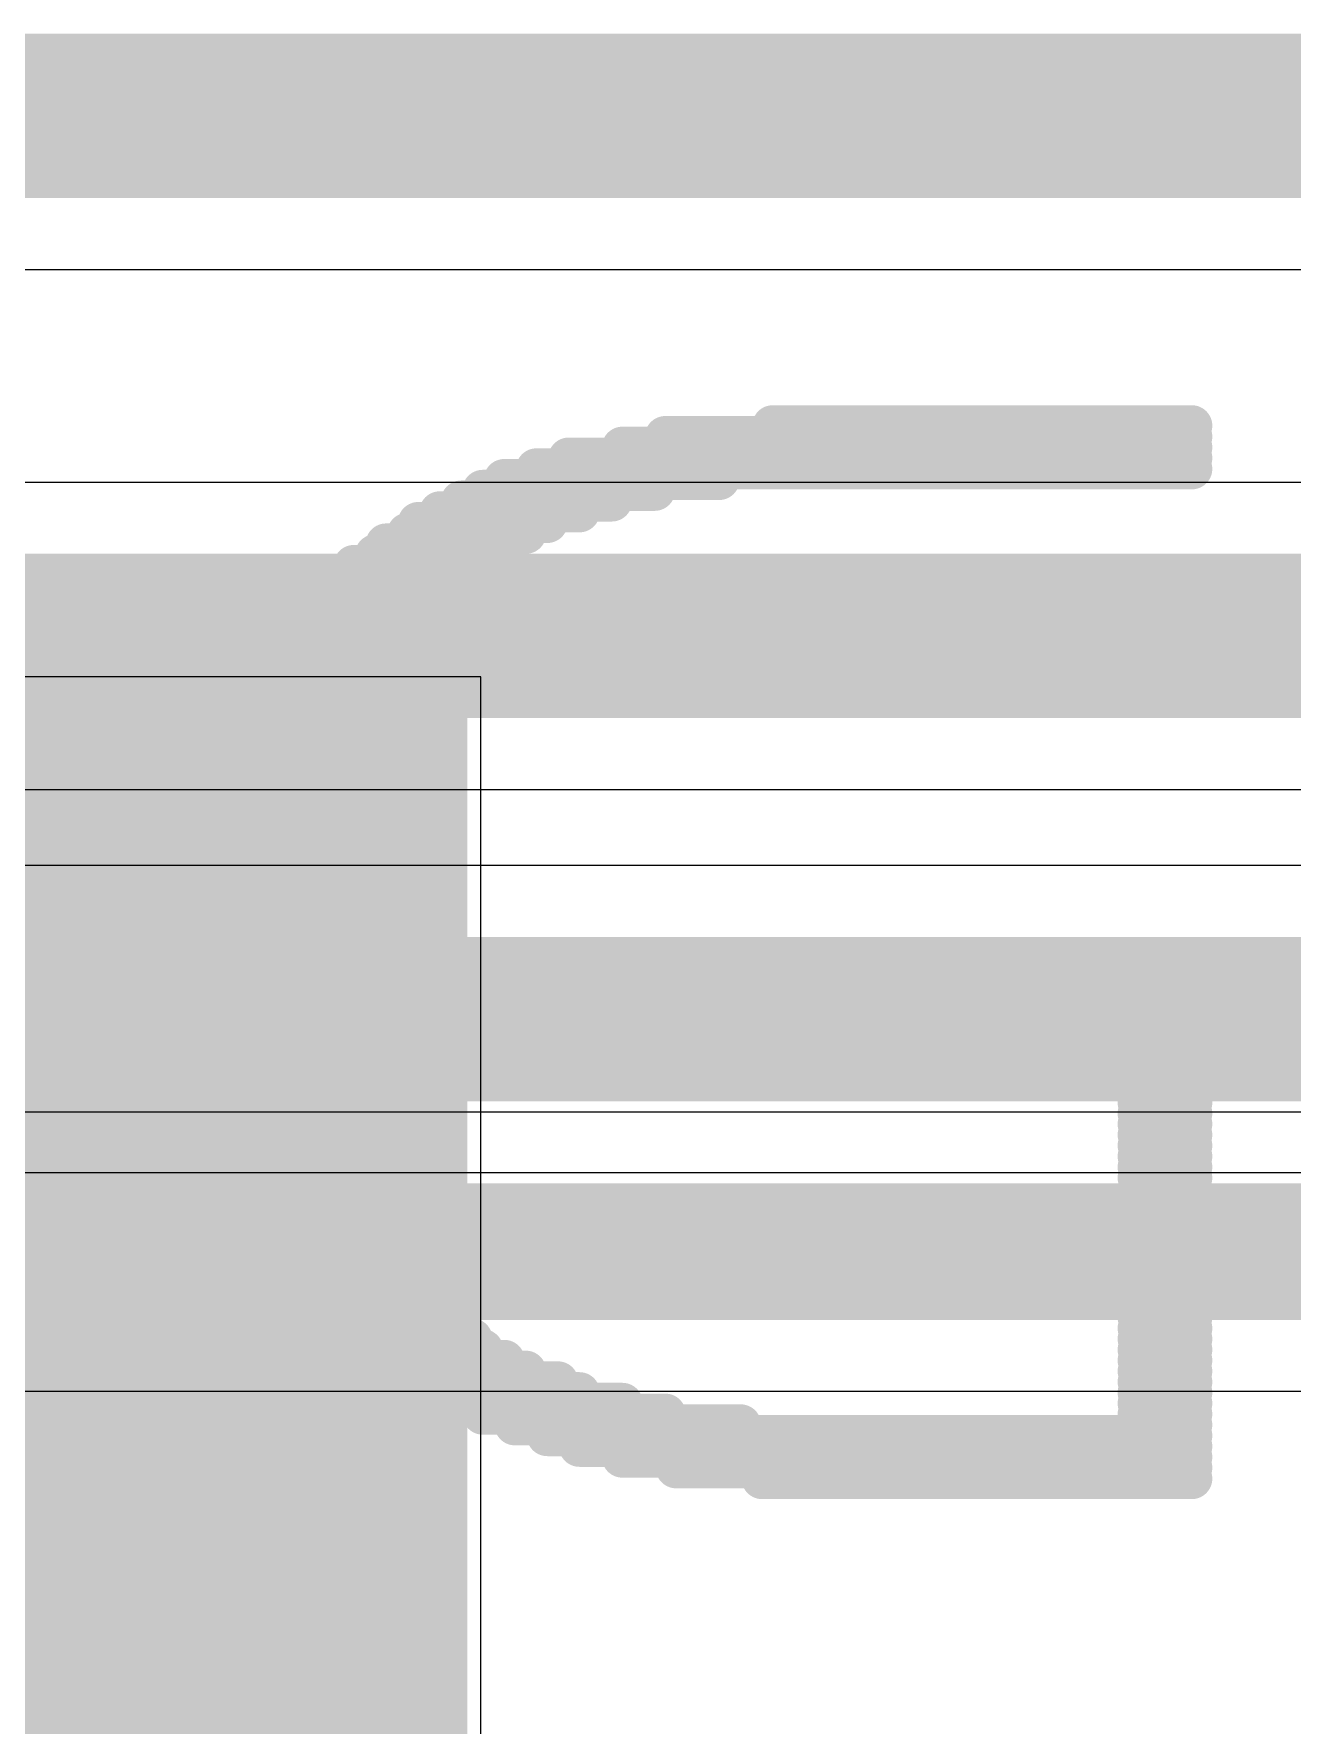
# Model space of a CAD drawing. Header units: inches. Extents: x -0.2 to 15.8, y 0 to 3.5.
# Drawn here: x 0.9695 to 1.0615, y 0.1554 to 0.279 of the extents above; entities that cross this region are included whole.
import ezdxf

# ---------------------------------------------------------------- set-up
doc = ezdxf.new("R2010")
doc.units = ezdxf.units.IN
doc.header["$MEASUREMENT"] = 0
for name, color, linetype in [('Bottom Layer', 5, 'Continuous'), ('Bottom Overlay', 54, 'Continuous'), ('Signal_1', 16, 'Continuous'), ('Top Layer', 1, 'Continuous'), ('Top Paste', 8, 'Continuous'), ('Top Solder', 216, 'Continuous')]:
    doc.layers.add(name, color=color, linetype=linetype)

msp = doc.modelspace()

# ---------------------------------------------------------------- hatches: boundary and pattern name
at = {"layer": 'Top Layer'}
msp.add_hatch(color=1, dxfattribs=at).paths.add_polyline_path([(0.99717, 0.06166), (0.96961, 0.06166), (0.96961, 0.22702), (0.99717, 0.22702)])
at = {"layer": 'Top Paste'}
msp.add_hatch(color=8, dxfattribs=at).paths.add_polyline_path([(0.99717, 0.06166), (0.96961, 0.06166), (0.96961, 0.22702), (0.99717, 0.22702)])
at = {"layer": 'Top Solder'}
msp.add_hatch(color=216, dxfattribs=at).paths.add_polyline_path([(1.00117, 0.05766), (0.96561, 0.05766), (0.96561, 0.23102), (1.00117, 0.23102)])

# ---------------------------------------------------------------- linework, layer by layer
at = {"layer": 'Bottom Layer'}
for p, q in [((1.14835, 0.24622), (0.695, 0.24622)), ((0.69965, 0.22378), (1.153, 0.22378)), ((1.25635, 0.21822), (0.888, 0.21822)), ((0.89265, 0.19578), (1.261, 0.19578))]:
    msp.add_line(p, q, dxfattribs=at)
at = {"layer": 'Bottom Layer', "const_width": 0.012}
for points in [[(0.695, 0.235), (1.153, 0.235)], [(0.888, 0.207), (1.261, 0.207)]]:
    msp.add_lwpolyline(points, dxfattribs=at)
at = {"layer": 'Bottom Overlay', "const_width": 0.003}
for points in [[(1.01565, 0.24957), (1.05412, 0.24957)], [(1.0235, 0.25036), (1.05412, 0.25036)], [(1.01251, 0.24879), (1.05412, 0.24879)], [(1.00623, 0.24721), (1.05412, 0.24721)], [(1.00859, 0.248), (1.05412, 0.248)], [(1.00388, 0.24643), (1.01958, 0.24643)], [(1.00074, 0.24486), (1.01173, 0.24486)], [(1.00231, 0.24564), (1.01487, 0.24564)], [(0.9976, 0.24329), (1.00702, 0.24329)], [(0.99917, 0.24407), (1.00937, 0.24407)], [(0.99681, 0.2425), (1.00545, 0.2425)], [(0.99446, 0.24093), (1.00231, 0.24093)], [(0.99524, 0.24172), (1.00309, 0.24172)], [(0.99289, 0.24015), (1.00074, 0.24015)], [(0.99132, 0.23858), (0.99838, 0.23858)], [(0.9921, 0.23936), (0.99917, 0.23936)], [(0.99053, 0.23779), (0.9976, 0.23779)], [(0.98896, 0.23622), (0.99524, 0.23622)], [(0.98975, 0.23701), (0.99603, 0.23701)], [(0.98739, 0.23465), (0.99367, 0.23465)], [(0.98818, 0.23544), (0.99446, 0.23544)], [(0.98661, 0.23387), (0.99289, 0.23387)], [(0.98582, 0.23308), (0.9921, 0.23308)], [(0.98582, 0.2323), (0.99132, 0.2323)], [(0.98504, 0.23151), (0.99132, 0.23151)], [(0.98425, 0.23073), (0.99053, 0.23073)], [(0.98425, 0.22994), (0.98975, 0.22994)], [(0.98347, 0.22916), (0.98975, 0.22916)], [(0.98268, 0.22759), (0.98818, 0.22759)], [(0.98347, 0.22837), (0.98896, 0.22837)], [(0.98268, 0.2268), (0.98818, 0.2268)], [(0.98268, 0.22602), (0.98818, 0.22602)], [(0.9819, 0.22523), (0.98739, 0.22523)], [(0.98111, 0.22366), (0.98661, 0.22366)], [(0.9819, 0.22445), (0.98739, 0.22445)], [(0.98111, 0.22288), (0.98661, 0.22288)], [(0.98111, 0.22209), (0.98661, 0.22209)], [(0.98111, 0.22131), (0.98582, 0.22131)], [(0.98033, 0.22052), (0.98582, 0.22052)], [(0.98033, 0.21974), (0.98582, 0.21974)], [(0.98033, 0.21895), (0.98582, 0.21895)], [(0.98033, 0.21817), (0.98504, 0.21817)], [(0.98033, 0.21738), (0.98504, 0.21738)], [(0.98033, 0.2166), (0.98504, 0.2166)], [(0.97954, 0.21581), (0.98504, 0.21581)], [(0.97954, 0.21503), (0.98504, 0.21503)], [(0.97954, 0.21424), (0.98504, 0.21424)], [(0.97954, 0.21346), (0.98504, 0.21346)], [(0.97954, 0.21267), (0.98504, 0.21267)], [(0.97954, 0.21189), (0.98504, 0.21189)], [(0.97954, 0.2111), (0.98504, 0.2111)], [(0.97954, 0.21032), (0.98504, 0.21032)], [(0.97954, 0.20953), (0.98504, 0.20953)], [(0.97954, 0.20875), (0.98504, 0.20875)], [(0.97954, 0.20796), (0.98504, 0.20796)], [(0.98033, 0.20718), (0.98504, 0.20718)], [(0.98033, 0.20639), (0.98504, 0.20639)], [(1.0502, 0.20718), (1.05412, 0.20718)], [(1.0502, 0.20639), (1.05412, 0.20639)], [(0.98033, 0.20561), (0.98504, 0.20561)], [(1.0502, 0.20561), (1.05412, 0.20561)], [(0.98033, 0.20482), (0.98582, 0.20482)], [(0.98033, 0.20404), (0.98582, 0.20404)], [(1.0502, 0.20482), (1.05412, 0.20482)], [(1.0502, 0.20404), (1.05412, 0.20404)], [(0.98033, 0.20325), (0.98582, 0.20325)], [(0.98111, 0.20247), (0.98661, 0.20247)], [(1.0502, 0.20325), (1.05412, 0.20325)], [(1.0502, 0.20247), (1.05412, 0.20247)], [(0.98111, 0.20168), (0.98661, 0.20168)], [(1.0502, 0.20168), (1.05412, 0.20168)], [(0.98111, 0.2009), (0.98661, 0.2009)], [(0.98111, 0.20011), (0.98661, 0.20011)], [(1.0502, 0.2009), (1.05412, 0.2009)], [(1.0502, 0.20011), (1.05412, 0.20011)], [(0.9819, 0.19933), (0.98739, 0.19933)], [(1.0502, 0.19933), (1.05412, 0.19933)], [(0.9819, 0.19854), (0.98739, 0.19854)], [(0.98268, 0.19776), (0.98818, 0.19776)], [(1.0502, 0.19854), (1.05412, 0.19854)], [(1.0502, 0.19776), (1.05412, 0.19776)], [(0.98268, 0.19697), (0.98818, 0.19697)], [(1.0502, 0.19697), (1.05412, 0.19697)], [(0.98268, 0.19619), (0.98896, 0.19619)], [(0.98347, 0.1954), (0.98896, 0.1954)], [(1.0502, 0.19619), (1.05412, 0.19619)], [(1.0502, 0.1954), (1.05412, 0.1954)], [(0.98347, 0.19462), (0.98975, 0.19462)], [(0.98425, 0.19383), (0.98975, 0.19383)], [(1.0502, 0.19462), (1.05412, 0.19462)], [(1.0502, 0.19383), (1.05412, 0.19383)], [(0.98504, 0.19305), (0.99053, 0.19305)], [(1.0502, 0.19305), (1.05412, 0.19305)], [(0.98504, 0.19226), (0.99132, 0.19226)], [(0.98582, 0.19148), (0.9921, 0.19148)], [(1.0502, 0.19226), (1.05412, 0.19226)], [(1.0502, 0.19148), (1.05412, 0.19148)], [(0.98661, 0.19069), (0.99289, 0.19069)], [(1.0502, 0.19069), (1.05412, 0.19069)], [(0.98661, 0.18991), (0.99289, 0.18991)], [(0.98739, 0.18912), (0.99367, 0.18912)], [(1.0502, 0.18991), (1.05412, 0.18991)], [(1.0502, 0.18912), (1.05412, 0.18912)], [(0.98818, 0.18834), (0.99446, 0.18834)], [(1.0502, 0.18834), (1.05412, 0.18834)], [(0.98896, 0.18755), (0.99603, 0.18755)], [(0.98975, 0.18677), (0.99681, 0.18677)], [(1.0502, 0.18755), (1.05412, 0.18755)], [(1.0502, 0.18677), (1.05412, 0.18677)], [(0.99053, 0.18598), (0.9976, 0.18598)], [(0.99132, 0.1852), (0.99838, 0.1852)], [(1.0502, 0.18598), (1.05412, 0.18598)], [(1.0502, 0.1852), (1.05412, 0.1852)], [(0.9921, 0.18441), (0.99995, 0.18441)], [(1.0502, 0.18441), (1.05412, 0.18441)], [(0.99289, 0.18363), (1.00152, 0.18363)], [(0.99446, 0.18284), (1.00231, 0.18284)], [(1.0502, 0.18363), (1.05412, 0.18363)], [(1.0502, 0.18284), (1.05412, 0.18284)], [(0.99524, 0.18206), (1.00388, 0.18206)], [(1.0502, 0.18206), (1.05412, 0.18206)], [(0.99681, 0.18127), (1.00545, 0.18127)], [(0.9976, 0.18049), (1.0078, 0.18049)], [(1.0502, 0.18127), (1.05412, 0.18127)], [(1.0502, 0.18049), (1.05412, 0.18049)], [(0.99917, 0.1797), (1.00937, 0.1797)], [(1.0502, 0.1797), (1.05412, 0.1797)], [(1.00074, 0.17892), (1.01251, 0.17892)], [(1.00231, 0.17813), (1.01565, 0.17813)], [(1.0502, 0.17892), (1.05412, 0.17892)], [(1.0502, 0.17813), (1.05412, 0.17813)], [(1.00466, 0.17735), (1.02115, 0.17735)], [(1.00702, 0.17656), (1.05412, 0.17656)], [(1.0502, 0.17735), (1.05412, 0.17735)], [(1.00937, 0.17578), (1.05412, 0.17578)], [(1.01251, 0.17499), (1.05412, 0.17499)], [(1.01644, 0.17421), (1.05412, 0.17421)], [(1.02272, 0.17342), (1.05412, 0.17342)]]:
    msp.add_lwpolyline(points, dxfattribs=at)
at = {"layer": 'Bottom Overlay', "const_width": 0.0015}
for points in [[(1.0149, 0.24957, 1), (1.0164, 0.24957, 1)], [(1.02275, 0.25036, 1), (1.02425, 0.25036, 1)], [(1.05337, 0.25036, 1), (1.05487, 0.25036, 1)], [(1.05337, 0.24957, 1), (1.05487, 0.24957, 1)], [(1.01176, 0.24879, 1), (1.01326, 0.24879, 1)], [(1.05337, 0.24879, 1), (1.05487, 0.24879, 1)], [(1.00548, 0.24721, 1), (1.00698, 0.24721, 1)], [(1.00784, 0.248, 1), (1.00934, 0.248, 1)], [(1.05337, 0.248, 1), (1.05487, 0.248, 1)], [(1.05337, 0.24721, 1), (1.05487, 0.24721, 1)], [(1.00313, 0.24643, 1), (1.00463, 0.24643, 1)], [(1.01883, 0.24643, 1), (1.02033, 0.24643, 1)], [(0.99999, 0.24486, 1), (1.00149, 0.24486, 1)], [(1.00156, 0.24564, 1), (1.00306, 0.24564, 1)], [(1.01098, 0.24486, 1), (1.01248, 0.24486, 1)], [(1.01412, 0.24564, 1), (1.01562, 0.24564, 1)], [(0.99685, 0.24329, 1), (0.99835, 0.24329, 1)], [(0.99842, 0.24407, 1), (0.99992, 0.24407, 1)], [(1.00627, 0.24329, 1), (1.00777, 0.24329, 1)], [(1.00862, 0.24407, 1), (1.01012, 0.24407, 1)], [(0.99606, 0.2425, 1), (0.99756, 0.2425, 1)], [(1.0047, 0.2425, 1), (1.0062, 0.2425, 1)], [(0.99371, 0.24093, 1), (0.99521, 0.24093, 1)], [(0.99449, 0.24172, 1), (0.99599, 0.24172, 1)], [(1.00156, 0.24093, 1), (1.00306, 0.24093, 1)], [(1.00234, 0.24172, 1), (1.00384, 0.24172, 1)], [(0.99214, 0.24015, 1), (0.99364, 0.24015, 1)], [(0.99999, 0.24015, 1), (1.00149, 0.24015, 1)], [(0.99057, 0.23858, 1), (0.99207, 0.23858, 1)], [(0.99135, 0.23936, 1), (0.99285, 0.23936, 1)], [(0.99763, 0.23858, 1), (0.99913, 0.23858, 1)], [(0.99842, 0.23936, 1), (0.99992, 0.23936, 1)], [(0.98978, 0.23779, 1), (0.99128, 0.23779, 1)], [(0.99685, 0.23779, 1), (0.99835, 0.23779, 1)], [(0.98821, 0.23622, 1), (0.98971, 0.23622, 1)], [(0.989, 0.23701, 1), (0.9905, 0.23701, 1)], [(0.99449, 0.23622, 1), (0.99599, 0.23622, 1)], [(0.99528, 0.23701, 1), (0.99678, 0.23701, 1)], [(0.98664, 0.23465, 1), (0.98814, 0.23465, 1)], [(0.98743, 0.23544, 1), (0.98893, 0.23544, 1)], [(0.99292, 0.23465, 1), (0.99442, 0.23465, 1)], [(0.99371, 0.23544, 1), (0.99521, 0.23544, 1)], [(0.98586, 0.23387, 1), (0.98736, 0.23387, 1)], [(0.99214, 0.23387, 1), (0.99364, 0.23387, 1)], [(0.98507, 0.23308, 1), (0.98657, 0.23308, 1)], [(0.98507, 0.2323, 1), (0.98657, 0.2323, 1)], [(0.99057, 0.2323, 1), (0.99207, 0.2323, 1)], [(0.99135, 0.23308, 1), (0.99285, 0.23308, 1)], [(0.98429, 0.23151, 1), (0.98579, 0.23151, 1)], [(0.99057, 0.23151, 1), (0.99207, 0.23151, 1)], [(0.9835, 0.23073, 1), (0.985, 0.23073, 1)], [(0.9835, 0.22994, 1), (0.985, 0.22994, 1)], [(0.989, 0.22994, 1), (0.9905, 0.22994, 1)], [(0.98978, 0.23073, 1), (0.99128, 0.23073, 1)], [(0.98272, 0.22916, 1), (0.98422, 0.22916, 1)], [(0.989, 0.22916, 1), (0.9905, 0.22916, 1)], [(0.98193, 0.22759, 1), (0.98343, 0.22759, 1)], [(0.98272, 0.22837, 1), (0.98422, 0.22837, 1)], [(0.98743, 0.22759, 1), (0.98893, 0.22759, 1)], [(0.98821, 0.22837, 1), (0.98971, 0.22837, 1)], [(0.98193, 0.2268, 1), (0.98343, 0.2268, 1)], [(0.98193, 0.22602, 1), (0.98343, 0.22602, 1)], [(0.98743, 0.2268, 1), (0.98893, 0.2268, 1)], [(0.98743, 0.22602, 1), (0.98893, 0.22602, 1)], [(0.98115, 0.22523, 1), (0.98265, 0.22523, 1)], [(0.98664, 0.22523, 1), (0.98814, 0.22523, 1)], [(0.98036, 0.22366, 1), (0.98186, 0.22366, 1)], [(0.98115, 0.22445, 1), (0.98265, 0.22445, 1)], [(0.98586, 0.22366, 1), (0.98736, 0.22366, 1)], [(0.98664, 0.22445, 1), (0.98814, 0.22445, 1)], [(0.98036, 0.22288, 1), (0.98186, 0.22288, 1)], [(0.98586, 0.22288, 1), (0.98736, 0.22288, 1)], [(0.98036, 0.22209, 1), (0.98186, 0.22209, 1)], [(0.98036, 0.22131, 1), (0.98186, 0.22131, 1)], [(0.98507, 0.22131, 1), (0.98657, 0.22131, 1)], [(0.98586, 0.22209, 1), (0.98736, 0.22209, 1)], [(0.97958, 0.22052, 1), (0.98108, 0.22052, 1)], [(0.98507, 0.22052, 1), (0.98657, 0.22052, 1)], [(0.97958, 0.21974, 1), (0.98108, 0.21974, 1)], [(0.97958, 0.21895, 1), (0.98108, 0.21895, 1)], [(0.98507, 0.21974, 1), (0.98657, 0.21974, 1)], [(0.98507, 0.21895, 1), (0.98657, 0.21895, 1)], [(0.97958, 0.21817, 1), (0.98108, 0.21817, 1)], [(0.97958, 0.21738, 1), (0.98108, 0.21738, 1)], [(0.98429, 0.21817, 1), (0.98579, 0.21817, 1)], [(0.98429, 0.21738, 1), (0.98579, 0.21738, 1)], [(0.97958, 0.2166, 1), (0.98108, 0.2166, 1)], [(0.98429, 0.2166, 1), (0.98579, 0.2166, 1)], [(0.97879, 0.21581, 1), (0.98029, 0.21581, 1)], [(0.97879, 0.21503, 1), (0.98029, 0.21503, 1)], [(0.98429, 0.21581, 1), (0.98579, 0.21581, 1)], [(0.98429, 0.21503, 1), (0.98579, 0.21503, 1)], [(0.97879, 0.21424, 1), (0.98029, 0.21424, 1)], [(0.98429, 0.21424, 1), (0.98579, 0.21424, 1)], [(0.97879, 0.21346, 1), (0.98029, 0.21346, 1)], [(0.97879, 0.21267, 1), (0.98029, 0.21267, 1)], [(0.98429, 0.21346, 1), (0.98579, 0.21346, 1)], [(0.98429, 0.21267, 1), (0.98579, 0.21267, 1)], [(0.97879, 0.21189, 1), (0.98029, 0.21189, 1)], [(0.97879, 0.2111, 1), (0.98029, 0.2111, 1)], [(0.98429, 0.21189, 1), (0.98579, 0.21189, 1)], [(0.98429, 0.2111, 1), (0.98579, 0.2111, 1)], [(0.97879, 0.21032, 1), (0.98029, 0.21032, 1)], [(0.98429, 0.21032, 1), (0.98579, 0.21032, 1)], [(0.97879, 0.20953, 1), (0.98029, 0.20953, 1)], [(0.97879, 0.20875, 1), (0.98029, 0.20875, 1)], [(0.98429, 0.20953, 1), (0.98579, 0.20953, 1)], [(0.98429, 0.20875, 1), (0.98579, 0.20875, 1)], [(0.97879, 0.20796, 1), (0.98029, 0.20796, 1)], [(0.98429, 0.20796, 1), (0.98579, 0.20796, 1)], [(0.97958, 0.20718, 1), (0.98108, 0.20718, 1)], [(0.97958, 0.20639, 1), (0.98108, 0.20639, 1)], [(0.98429, 0.20718, 1), (0.98579, 0.20718, 1)], [(0.98429, 0.20639, 1), (0.98579, 0.20639, 1)], [(1.04945, 0.20718, 1), (1.05095, 0.20718, 1)], [(1.04945, 0.20639, 1), (1.05095, 0.20639, 1)], [(1.05337, 0.20718, 1), (1.05487, 0.20718, 1)], [(1.05337, 0.20639, 1), (1.05487, 0.20639, 1)], [(0.97958, 0.20561, 1), (0.98108, 0.20561, 1)], [(0.98429, 0.20561, 1), (0.98579, 0.20561, 1)], [(1.04945, 0.20561, 1), (1.05095, 0.20561, 1)], [(1.05337, 0.20561, 1), (1.05487, 0.20561, 1)], [(0.97958, 0.20482, 1), (0.98108, 0.20482, 1)], [(0.97958, 0.20404, 1), (0.98108, 0.20404, 1)], [(0.98507, 0.20482, 1), (0.98657, 0.20482, 1)], [(0.98507, 0.20404, 1), (0.98657, 0.20404, 1)], [(1.04945, 0.20482, 1), (1.05095, 0.20482, 1)], [(1.04945, 0.20404, 1), (1.05095, 0.20404, 1)], [(1.05337, 0.20482, 1), (1.05487, 0.20482, 1)], [(1.05337, 0.20404, 1), (1.05487, 0.20404, 1)], [(0.97958, 0.20325, 1), (0.98108, 0.20325, 1)], [(0.98036, 0.20247, 1), (0.98186, 0.20247, 1)], [(0.98507, 0.20325, 1), (0.98657, 0.20325, 1)], [(0.98586, 0.20247, 1), (0.98736, 0.20247, 1)], [(1.04945, 0.20325, 1), (1.05095, 0.20325, 1)], [(1.04945, 0.20247, 1), (1.05095, 0.20247, 1)], [(1.05337, 0.20325, 1), (1.05487, 0.20325, 1)], [(1.05337, 0.20247, 1), (1.05487, 0.20247, 1)], [(0.98036, 0.20168, 1), (0.98186, 0.20168, 1)], [(0.98586, 0.20168, 1), (0.98736, 0.20168, 1)], [(1.04945, 0.20168, 1), (1.05095, 0.20168, 1)], [(1.05337, 0.20168, 1), (1.05487, 0.20168, 1)], [(0.98036, 0.2009, 1), (0.98186, 0.2009, 1)], [(0.98036, 0.20011, 1), (0.98186, 0.20011, 1)], [(0.98586, 0.2009, 1), (0.98736, 0.2009, 1)], [(0.98586, 0.20011, 1), (0.98736, 0.20011, 1)], [(1.04945, 0.2009, 1), (1.05095, 0.2009, 1)], [(1.04945, 0.20011, 1), (1.05095, 0.20011, 1)], [(1.05337, 0.2009, 1), (1.05487, 0.2009, 1)], [(1.05337, 0.20011, 1), (1.05487, 0.20011, 1)], [(0.98115, 0.19933, 1), (0.98265, 0.19933, 1)], [(0.98664, 0.19933, 1), (0.98814, 0.19933, 1)], [(1.04945, 0.19933, 1), (1.05095, 0.19933, 1)], [(1.05337, 0.19933, 1), (1.05487, 0.19933, 1)], [(0.98115, 0.19854, 1), (0.98265, 0.19854, 1)], [(0.98193, 0.19776, 1), (0.98343, 0.19776, 1)], [(0.98664, 0.19854, 1), (0.98814, 0.19854, 1)], [(0.98743, 0.19776, 1), (0.98893, 0.19776, 1)], [(1.04945, 0.19854, 1), (1.05095, 0.19854, 1)], [(1.04945, 0.19776, 1), (1.05095, 0.19776, 1)], [(1.05337, 0.19854, 1), (1.05487, 0.19854, 1)], [(1.05337, 0.19776, 1), (1.05487, 0.19776, 1)], [(0.98193, 0.19697, 1), (0.98343, 0.19697, 1)], [(0.98743, 0.19697, 1), (0.98893, 0.19697, 1)], [(1.04945, 0.19697, 1), (1.05095, 0.19697, 1)], [(1.05337, 0.19697, 1), (1.05487, 0.19697, 1)], [(0.98193, 0.19619, 1), (0.98343, 0.19619, 1)], [(0.98272, 0.1954, 1), (0.98422, 0.1954, 1)], [(0.98821, 0.19619, 1), (0.98971, 0.19619, 1)], [(0.98821, 0.1954, 1), (0.98971, 0.1954, 1)], [(1.04945, 0.19619, 1), (1.05095, 0.19619, 1)], [(1.04945, 0.1954, 1), (1.05095, 0.1954, 1)], [(1.05337, 0.19619, 1), (1.05487, 0.19619, 1)], [(1.05337, 0.1954, 1), (1.05487, 0.1954, 1)], [(0.98272, 0.19462, 1), (0.98422, 0.19462, 1)], [(0.9835, 0.19383, 1), (0.985, 0.19383, 1)], [(0.989, 0.19462, 1), (0.9905, 0.19462, 1)], [(0.989, 0.19383, 1), (0.9905, 0.19383, 1)], [(1.04945, 0.19462, 1), (1.05095, 0.19462, 1)], [(1.04945, 0.19383, 1), (1.05095, 0.19383, 1)], [(1.05337, 0.19462, 1), (1.05487, 0.19462, 1)], [(1.05337, 0.19383, 1), (1.05487, 0.19383, 1)], [(0.98429, 0.19305, 1), (0.98579, 0.19305, 1)], [(0.98978, 0.19305, 1), (0.99128, 0.19305, 1)], [(1.04945, 0.19305, 1), (1.05095, 0.19305, 1)], [(1.05337, 0.19305, 1), (1.05487, 0.19305, 1)], [(0.98429, 0.19226, 1), (0.98579, 0.19226, 1)], [(0.98507, 0.19148, 1), (0.98657, 0.19148, 1)], [(0.99057, 0.19226, 1), (0.99207, 0.19226, 1)], [(0.99135, 0.19148, 1), (0.99285, 0.19148, 1)], [(1.04945, 0.19226, 1), (1.05095, 0.19226, 1)], [(1.04945, 0.19148, 1), (1.05095, 0.19148, 1)], [(1.05337, 0.19226, 1), (1.05487, 0.19226, 1)], [(1.05337, 0.19148, 1), (1.05487, 0.19148, 1)], [(0.98586, 0.19069, 1), (0.98736, 0.19069, 1)], [(0.99214, 0.19069, 1), (0.99364, 0.19069, 1)], [(1.04945, 0.19069, 1), (1.05095, 0.19069, 1)], [(1.05337, 0.19069, 1), (1.05487, 0.19069, 1)], [(0.98586, 0.18991, 1), (0.98736, 0.18991, 1)], [(0.98664, 0.18912, 1), (0.98814, 0.18912, 1)], [(0.99214, 0.18991, 1), (0.99364, 0.18991, 1)], [(0.99292, 0.18912, 1), (0.99442, 0.18912, 1)], [(1.04945, 0.18991, 1), (1.05095, 0.18991, 1)], [(1.04945, 0.18912, 1), (1.05095, 0.18912, 1)], [(1.05337, 0.18991, 1), (1.05487, 0.18991, 1)], [(1.05337, 0.18912, 1), (1.05487, 0.18912, 1)], [(0.98743, 0.18834, 1), (0.98893, 0.18834, 1)], [(0.99371, 0.18834, 1), (0.99521, 0.18834, 1)], [(1.04945, 0.18834, 1), (1.05095, 0.18834, 1)], [(1.05337, 0.18834, 1), (1.05487, 0.18834, 1)], [(0.98821, 0.18755, 1), (0.98971, 0.18755, 1)], [(0.989, 0.18677, 1), (0.9905, 0.18677, 1)], [(0.99528, 0.18755, 1), (0.99678, 0.18755, 1)], [(0.99606, 0.18677, 1), (0.99756, 0.18677, 1)], [(1.04945, 0.18755, 1), (1.05095, 0.18755, 1)], [(1.04945, 0.18677, 1), (1.05095, 0.18677, 1)], [(1.05337, 0.18755, 1), (1.05487, 0.18755, 1)], [(1.05337, 0.18677, 1), (1.05487, 0.18677, 1)], [(0.98978, 0.18598, 1), (0.99128, 0.18598, 1)], [(0.99057, 0.1852, 1), (0.99207, 0.1852, 1)], [(0.99685, 0.18598, 1), (0.99835, 0.18598, 1)], [(0.99763, 0.1852, 1), (0.99913, 0.1852, 1)], [(1.04945, 0.18598, 1), (1.05095, 0.18598, 1)], [(1.04945, 0.1852, 1), (1.05095, 0.1852, 1)], [(1.05337, 0.18598, 1), (1.05487, 0.18598, 1)], [(1.05337, 0.1852, 1), (1.05487, 0.1852, 1)], [(0.99135, 0.18441, 1), (0.99285, 0.18441, 1)], [(0.9992, 0.18441, 1), (1.0007, 0.18441, 1)], [(1.04945, 0.18441, 1), (1.05095, 0.18441, 1)], [(1.05337, 0.18441, 1), (1.05487, 0.18441, 1)], [(0.99214, 0.18363, 1), (0.99364, 0.18363, 1)], [(0.99371, 0.18284, 1), (0.99521, 0.18284, 1)], [(1.00077, 0.18363, 1), (1.00227, 0.18363, 1)], [(1.00156, 0.18284, 1), (1.00306, 0.18284, 1)], [(1.04945, 0.18363, 1), (1.05095, 0.18363, 1)], [(1.04945, 0.18284, 1), (1.05095, 0.18284, 1)], [(1.05337, 0.18363, 1), (1.05487, 0.18363, 1)], [(1.05337, 0.18284, 1), (1.05487, 0.18284, 1)], [(0.99449, 0.18206, 1), (0.99599, 0.18206, 1)], [(1.00313, 0.18206, 1), (1.00463, 0.18206, 1)], [(1.04945, 0.18206, 1), (1.05095, 0.18206, 1)], [(1.05337, 0.18206, 1), (1.05487, 0.18206, 1)], [(0.99606, 0.18127, 1), (0.99756, 0.18127, 1)], [(0.99685, 0.18049, 1), (0.99835, 0.18049, 1)], [(1.0047, 0.18127, 1), (1.0062, 0.18127, 1)], [(1.00705, 0.18049, 1), (1.00855, 0.18049, 1)], [(1.04945, 0.18127, 1), (1.05095, 0.18127, 1)], [(1.04945, 0.18049, 1), (1.05095, 0.18049, 1)], [(1.05337, 0.18127, 1), (1.05487, 0.18127, 1)], [(1.05337, 0.18049, 1), (1.05487, 0.18049, 1)], [(0.99842, 0.1797, 1), (0.99992, 0.1797, 1)], [(1.00862, 0.1797, 1), (1.01012, 0.1797, 1)], [(1.04945, 0.1797, 1), (1.05095, 0.1797, 1)], [(1.05337, 0.1797, 1), (1.05487, 0.1797, 1)], [(0.99999, 0.17892, 1), (1.00149, 0.17892, 1)], [(1.00156, 0.17813, 1), (1.00306, 0.17813, 1)], [(1.01176, 0.17892, 1), (1.01326, 0.17892, 1)], [(1.0149, 0.17813, 1), (1.0164, 0.17813, 1)], [(1.04945, 0.17892, 1), (1.05095, 0.17892, 1)], [(1.04945, 0.17813, 1), (1.05095, 0.17813, 1)], [(1.05337, 0.17892, 1), (1.05487, 0.17892, 1)], [(1.05337, 0.17813, 1), (1.05487, 0.17813, 1)], [(1.00391, 0.17735, 1), (1.00541, 0.17735, 1)], [(1.00627, 0.17656, 1), (1.00777, 0.17656, 1)], [(1.0204, 0.17735, 1), (1.0219, 0.17735, 1)], [(1.04945, 0.17735, 1), (1.05095, 0.17735, 1)], [(1.05337, 0.17735, 1), (1.05487, 0.17735, 1)], [(1.05337, 0.17656, 1), (1.05487, 0.17656, 1)], [(1.00862, 0.17578, 1), (1.01012, 0.17578, 1)], [(1.05337, 0.17578, 1), (1.05487, 0.17578, 1)], [(1.01176, 0.17499, 1), (1.01326, 0.17499, 1)], [(1.01569, 0.17421, 1), (1.01719, 0.17421, 1)], [(1.05337, 0.17499, 1), (1.05487, 0.17499, 1)], [(1.05337, 0.17421, 1), (1.05487, 0.17421, 1)], [(1.02197, 0.17342, 1), (1.02347, 0.17342, 1)], [(1.05337, 0.17342, 1), (1.05487, 0.17342, 1)]]:
    msp.add_lwpolyline(points, format="xyb", close=True, dxfattribs=at)
at = {"layer": 'Signal_1'}
for p, q in [((1.19278, 0.2002), (0.763, 0.2002)), ((0.76722, 0.1798), (1.197, 0.1798))]:
    msp.add_line(p, q, dxfattribs=at)
at = {"layer": 'Signal_1', "const_width": 0.01}
msp.add_lwpolyline([(0.763, 0.19), (1.197, 0.19)], dxfattribs=at)
at = {"layer": 'Top Layer'}
for p, q in [((0.27365, 0.26178), (1.73418, 0.26178)), ((1.00217, 0.23202), (0.96461, 0.23202)), ((1.00217, 0.05666), (1.00217, 0.23202))]:
    msp.add_line(p, q, dxfattribs=at)
at = {"layer": 'Top Layer', "const_width": 0.012}
msp.add_lwpolyline([(0.269, 0.273), (1.74674, 0.273)], dxfattribs=at)

doc.saveas('drawing.dxf')
